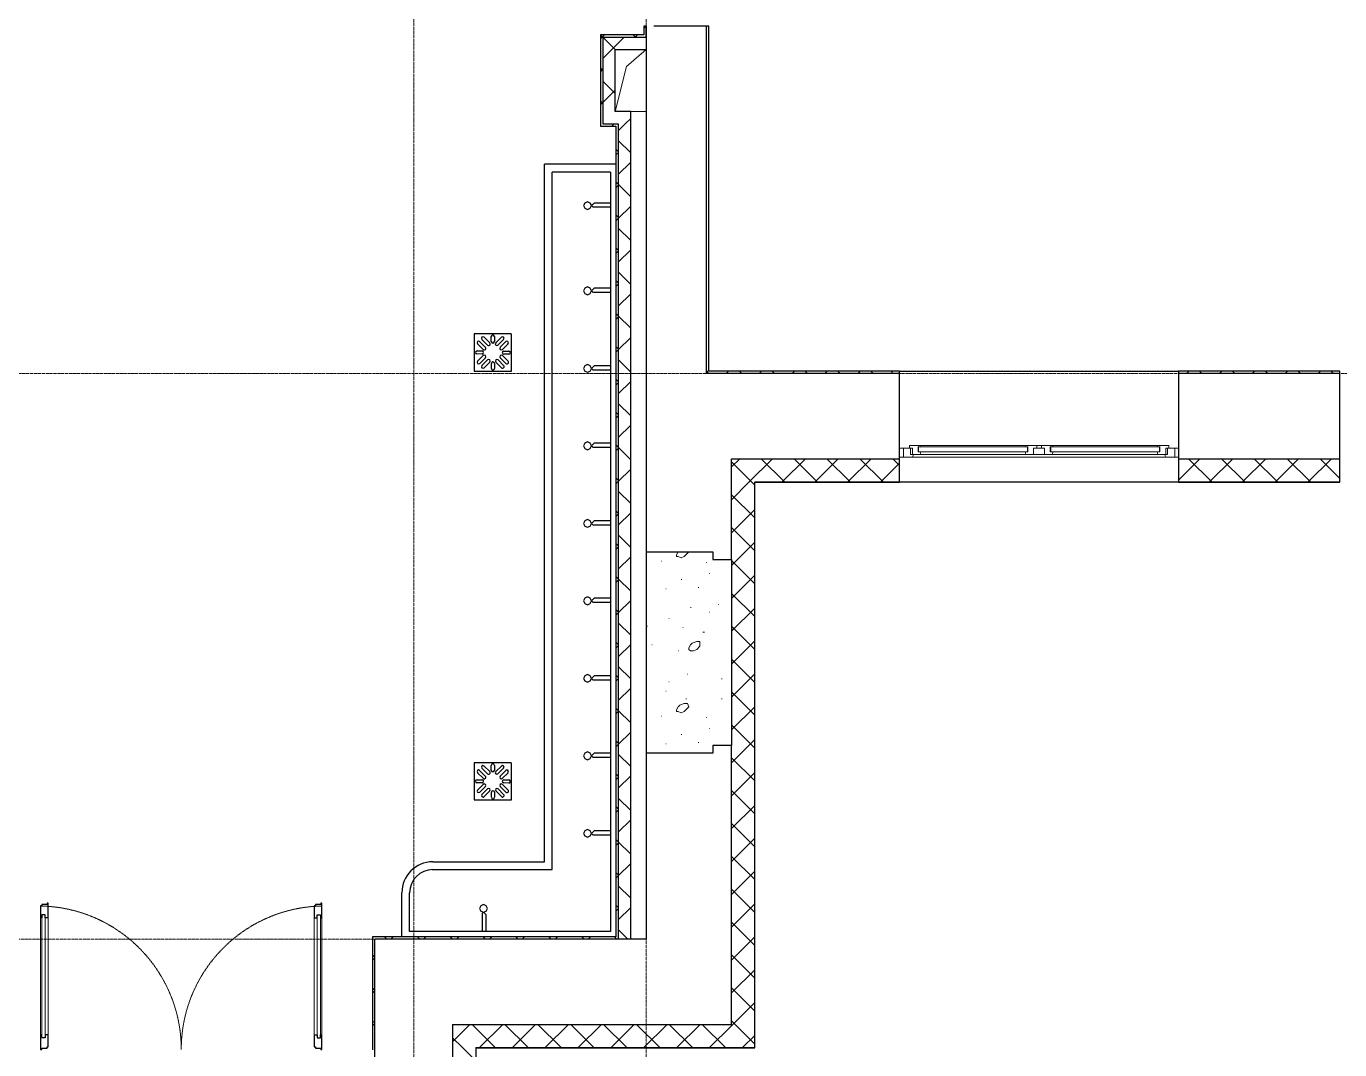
# Model space of a CAD drawing. Header units: millimetres. Extents: x -695119 to 412940, y -249585 to 622758.
# Drawn here: x 142063 to 150538, y -35734 to -29130 of the extents above; entities that cross this region are included whole.
import ezdxf

# ---------------------------------------------------------------- set-up
doc = ezdxf.new("R2010")
doc.units = ezdxf.units.MM
doc.linetypes.add('ADSK_Линия сетки', pattern=[25, 20, -2.5, 0, -2.5])
doc.linetypes.add('ADSK_Штриховая_ш2 п1_5', pattern=[4.5, 3, -1.5])
for name, color, linetype, lineweight in [('Каркас_Импост', 8, 'Continuous', 9), ('Линии', 7, 'Continuous', 9), ('Окна', 252, 'Continuous', 9), ('Оси', 252, 'Continuous', 9), ('Остекление', 8, 'Continuous', 9), ('Открывание', 8, 'ADSK_Штриховая_ш2 п1_5', 9), ('Панель', 252, 'Continuous', 30), ('Перекрытия', 7, 'Continuous', 18), ('Стены разрез', 7, 'Continuous', 30), ('Стены штриховка', 7, 'Continuous', 9)]:
    doc.layers.add(name, color=color, linetype=linetype, lineweight=lineweight)
doc.layers.add('Стены', color=194, linetype='Continuous')

# ---------------------------------------------------------------- blocks, each defined once
blk = doc.blocks.new('1 этаж')
at = {"color": 251, "lineweight": 18, "true_color": 0x636466}
for p, q in [((-28755.8, -110457.4), (-28882.4, -110566.9)), ((-28882.4, -110566.9), (-28955.8, -110857.4)), ((-28755.8, -110857.4), (-28855.8, -110857.4))]:
    blk.add_line(p, q, dxfattribs=at)
at = {"layer": 'Каркас_Импост', "color": 251, "lineweight": 18, "true_color": 0x636466}
for p, q in [((-27057.8, -113029.4), (-27095.8, -113029.4)), ((-27095.8, -113029.4), (-27095.8, -113087.4)), ((-27001.8, -113012.4), (-27057.8, -113012.4)), ((-27057.8, -113012.4), (-27057.8, -113029.4)), ((-27057.8, -113029.4), (-27037.8, -113029.4)), ((-27049.8, -113070.4), (-27049.8, -113029.4)), ((-27037.8, -113029.4), (-27037.8, -113070.4)), ((-27000.8, -113013.4), (-27001.8, -113012.4)), ((-26999.8, -113012.4), (-27000.8, -113013.4)), ((-27000.8, -113053.4), (-27000.8, -113021.4)), ((-27000.8, -113021.4), (-26982.8, -113021.4)), ((-26982.8, -113053.4), (-27000.8, -113053.4)), ((-26985.2, -113012.4), (-26999.8, -113012.4)), ((-26987.4, -113070.4), (-26982.8, -113053.4)), ((-26982.8, -113021.4), (-26985.2, -113012.4)), ((-26308.4, -113012.4), (-26310.8, -113021.4)), ((-26310.8, -113021.4), (-26292.8, -113021.4)), ((-26292.8, -113053.4), (-26310.8, -113053.4)), ((-26310.8, -113053.4), (-26306.2, -113070.4)), ((-26293.8, -113012.4), (-26308.4, -113012.4)), ((-26292.8, -113013.4), (-26293.8, -113012.4)), ((-26291.8, -113012.4), (-26292.8, -113013.4)), ((-26292.8, -113021.4), (-26292.8, -113053.4)), ((-26235.8, -113012.4), (-26291.8, -113012.4)), ((-26255.8, -113070.4), (-26255.8, -113029.4)), ((-26255.8, -113029.4), (-26235.8, -113029.4)), ((-26235.8, -113029.4), (-26235.8, -113012.4)), ((-26149.8, -113012.4), (-26205.8, -113012.4)), ((-26205.8, -113012.4), (-26205.8, -113029.4)), ((-26205.8, -113029.4), (-26185.8, -113029.4)), ((-26185.8, -113029.4), (-26185.8, -113070.4)), ((-26148.8, -113013.4), (-26149.8, -113012.4)), ((-26147.8, -113012.4), (-26148.8, -113013.4)), ((-26148.8, -113053.4), (-26148.8, -113021.4)), ((-26148.8, -113021.4), (-26130.8, -113021.4)), ((-26130.8, -113053.4), (-26148.8, -113053.4)), ((-26133.2, -113012.4), (-26147.8, -113012.4)), ((-26135.4, -113070.4), (-26130.8, -113053.4)), ((-26130.8, -113021.4), (-26133.2, -113012.4)), ((-25456.4, -113012.4), (-25458.8, -113021.4)), ((-25458.8, -113021.4), (-25440.8, -113021.4)), ((-25440.8, -113053.4), (-25458.8, -113053.4)), ((-25458.8, -113053.4), (-25454.2, -113070.4)), ((-25441.8, -113012.4), (-25456.4, -113012.4)), ((-25440.8, -113013.4), (-25441.8, -113012.4)), ((-25439.8, -113012.4), (-25440.8, -113013.4)), ((-25440.8, -113021.4), (-25440.8, -113053.4)), ((-25383.8, -113012.4), (-25439.8, -113012.4)), ((-25403.8, -113070.4), (-25403.8, -113029.4)), ((-25403.8, -113029.4), (-25383.8, -113029.4)), ((-25391.8, -113029.4), (-25391.8, -113070.4)), ((-25383.8, -113029.4), (-25383.8, -113012.4)), ((-25345.8, -113029.4), (-25383.8, -113029.4)), ((-25345.8, -113087.4), (-25345.8, -113029.4)), ((-27095.8, -113087.4), (-27036.4, -113087.4)), ((-27037.8, -113070.4), (-27049.8, -113070.4)), ((-27037.8, -113070.4), (-26987.4, -113070.4)), ((-27036.4, -113087.4), (-27031.8, -113070.4)), ((-26306.2, -113070.4), (-26255.8, -113070.4)), ((-26185.8, -113070.4), (-26135.4, -113070.4)), ((-25454.2, -113070.4), (-25403.8, -113070.4)), ((-25409.8, -113070.4), (-25405.2, -113087.4)), ((-25405.2, -113087.4), (-25345.8, -113087.4)), ((-25391.8, -113070.4), (-25403.8, -113070.4))]:
    blk.add_line(p, q, dxfattribs=at)
at = {"layer": 'Каркас_Импост', "color": 251, "true_color": 0x636466}
for p, q in [((-26999.8, -113012.4), (-27001.8, -113012.4)), ((-26308.4, -113012.4), (-26985.2, -113012.4)), ((-26291.8, -113012.4), (-26293.8, -113012.4)), ((-26235.8, -113012.4), (-26205.8, -113012.4)), ((-26205.8, -113029.4), (-26235.8, -113029.4)), ((-26147.8, -113012.4), (-26149.8, -113012.4)), ((-25456.4, -113012.4), (-26133.2, -113012.4)), ((-25439.8, -113012.4), (-25441.8, -113012.4)), ((-27036.4, -113087.4), (-25405.2, -113087.4)), ((-26987.4, -113070.4), (-26306.2, -113070.4)), ((-26185.8, -113070.4), (-26255.8, -113070.4)), ((-26135.4, -113070.4), (-25454.2, -113070.4))]:
    blk.add_line(p, q, dxfattribs=at)
at = {"layer": 'Линии', "color": 251, "lineweight": 30, "true_color": 0x636466}
for p, q in [((-29411.7, -115698.5), (-29411.7, -111197.9)), ((-28950.8, -111197.9), (-29411.7, -111197.9)), ((-29361.6, -115748.5), (-29361.6, -111247.9)), ((-28985.8, -111247.9), (-29361.6, -111247.9)), ((-28985.8, -111247.9), (-28985.8, -116147.4)), ((-29134.1, -111439.4), (-29151, -111447.9)), ((-29117.2, -111447.9), (-29134.1, -111439.4)), ((-29151, -111447.9), (-29159.5, -111464.8)), ((-29159.5, -111464.8), (-29151, -111481.7)), ((-29151, -111481.7), (-29134.1, -111490.2)), ((-29134.1, -111490.2), (-29117.2, -111481.7)), ((-29108.7, -111464.8), (-29117.2, -111447.9)), ((-29117.2, -111481.7), (-29108.7, -111464.8)), ((-29100.3, -111456.3), (-29108.7, -111464.8)), ((-29108.7, -111464.8), (-29100.3, -111473.3)), ((-29091.8, -111447.9), (-29100.3, -111456.3)), ((-29100.3, -111473.3), (-29091.8, -111473.3)), ((-28990.4, -111447.9), (-29091.8, -111447.9)), ((-29091.8, -111473.3), (-28990.4, -111473.3)), ((-29151, -111997.9), (-29159.5, -112014.8)), ((-29159.5, -112014.8), (-29151, -112031.7)), ((-29134.1, -111989.4), (-29151, -111997.9)), ((-29151, -112031.7), (-29134.1, -112040.2)), ((-29117.2, -111997.9), (-29134.1, -111989.4)), ((-29134.1, -112040.2), (-29117.2, -112031.7)), ((-29108.7, -112014.8), (-29117.2, -111997.9)), ((-29117.2, -112031.7), (-29108.7, -112014.8)), ((-29100.3, -112006.3), (-29108.7, -112014.8)), ((-29108.7, -112014.8), (-29100.3, -112023.3)), ((-29091.8, -111997.9), (-29100.3, -112006.3)), ((-29100.3, -112023.3), (-29091.8, -112023.3)), ((-28990.4, -111997.9), (-29091.8, -111997.9)), ((-29091.8, -112023.3), (-28990.4, -112023.3)), ((-29626.1, -112292), (-29866.1, -112292)), ((-29865.6, -112292.6), (-29865.6, -112532.6)), ((-29625.6, -112532.6), (-29625.6, -112292.6)), ((-29807.7, -112393), (-29844, -112356.7)), ((-29830.4, -112342), (-29794.2, -112378.3)), ((-29779.9, -112364), (-29816.1, -112327.8)), ((-29801.9, -112313.6), (-29765.7, -112349.8)), ((-29755.3, -112341.6), (-29755.3, -112309.2)), ((-29735.3, -112309.2), (-29735.3, -112341.6)), ((-29690.3, -112313.6), (-29726.5, -112349.8)), ((-29712.4, -112364), (-29676.2, -112327.8)), ((-29698.1, -112378.3), (-29661.9, -112342)), ((-29647.2, -112356.7), (-29683.4, -112393)), ((-29815.2, -112422.1), (-29847.6, -112421.9)), ((-29847.4, -112401.9), (-29815.1, -112402.1)), ((-29844, -112468.4), (-29807.7, -112432.2)), ((-29793.6, -112446.3), (-29829.8, -112482.5)), ((-29815.5, -112496.8), (-29779.3, -112460.6)), ((-29711.8, -112460.6), (-29675.6, -112496.8)), ((-29661.3, -112482.5), (-29697.6, -112446.3)), ((-29683.4, -112432.2), (-29647.2, -112468.4)), ((-29642, -112423.2), (-29674.4, -112423)), ((-29674.2, -112403), (-29641.9, -112403.2)), ((-29865.6, -112532.6), (-29625.6, -112532.6)), ((-29765.2, -112474.7), (-29801.4, -112511)), ((-29754.7, -112515.3), (-29754.7, -112483)), ((-29734.7, -112483), (-29734.7, -112515.3)), ((-29689.8, -112511), (-29726, -112474.7)), ((-29151, -112497.9), (-29159.5, -112514.8)), ((-29159.5, -112514.8), (-29151, -112531.7)), ((-29134.1, -112489.4), (-29151, -112497.9)), ((-29151, -112531.7), (-29134.1, -112540.2)), ((-29117.2, -112497.9), (-29134.1, -112489.4)), ((-29134.1, -112540.2), (-29117.2, -112531.7)), ((-29108.7, -112514.8), (-29117.2, -112497.9)), ((-29117.2, -112531.7), (-29108.7, -112514.8)), ((-29100.3, -112506.3), (-29108.7, -112514.8)), ((-29108.7, -112514.8), (-29100.3, -112523.3)), ((-29091.8, -112497.9), (-29100.3, -112506.3)), ((-29100.3, -112523.3), (-29091.8, -112523.3)), ((-28990.4, -112497.9), (-29091.8, -112497.9)), ((-29091.8, -112523.3), (-28990.4, -112523.3)), ((-29151, -112997.9), (-29159.5, -113014.8)), ((-29159.5, -113014.8), (-29151, -113031.7)), ((-29134.1, -112989.4), (-29151, -112997.9)), ((-29151, -113031.7), (-29134.1, -113040.2)), ((-29117.2, -112997.9), (-29134.1, -112989.4)), ((-29134.1, -113040.2), (-29117.2, -113031.7)), ((-29108.7, -113014.8), (-29117.2, -112997.9)), ((-29117.2, -113031.7), (-29108.7, -113014.8)), ((-29100.3, -113006.3), (-29108.7, -113014.8)), ((-29108.7, -113014.8), (-29100.3, -113023.3)), ((-29091.8, -112997.9), (-29100.3, -113006.3)), ((-29100.3, -113023.3), (-29091.8, -113023.3)), ((-28990.4, -112997.9), (-29091.8, -112997.9)), ((-29091.8, -113023.3), (-28990.4, -113023.3)), ((-29151, -113497.9), (-29159.5, -113514.8)), ((-29159.5, -113514.8), (-29151, -113531.7)), ((-29134.1, -113489.4), (-29151, -113497.9)), ((-29151, -113531.7), (-29134.1, -113540.2)), ((-29117.2, -113497.9), (-29134.1, -113489.4)), ((-29134.1, -113540.2), (-29117.2, -113531.7)), ((-29108.7, -113514.8), (-29117.2, -113497.9)), ((-29117.2, -113531.7), (-29108.7, -113514.8)), ((-29100.3, -113506.3), (-29108.7, -113514.8)), ((-29108.7, -113514.8), (-29100.3, -113523.3)), ((-29091.8, -113497.9), (-29100.3, -113506.3)), ((-29100.3, -113523.3), (-29091.8, -113523.3)), ((-28990.4, -113497.9), (-29091.8, -113497.9)), ((-29091.8, -113523.3), (-28990.4, -113523.3)), ((-29151, -113997.9), (-29159.5, -114014.8)), ((-29159.5, -114014.8), (-29151, -114031.7)), ((-29134.1, -113989.4), (-29151, -113997.9)), ((-29151, -114031.7), (-29134.1, -114040.2)), ((-29117.2, -113997.9), (-29134.1, -113989.4)), ((-29134.1, -114040.2), (-29117.2, -114031.7)), ((-29108.7, -114014.8), (-29117.2, -113997.9)), ((-29117.2, -114031.7), (-29108.7, -114014.8)), ((-29100.3, -114006.3), (-29108.7, -114014.8)), ((-29108.7, -114014.8), (-29100.3, -114023.3)), ((-29091.8, -113997.9), (-29100.3, -114006.3)), ((-29100.3, -114023.3), (-29091.8, -114023.3)), ((-28990.4, -113997.9), (-29091.8, -113997.9)), ((-29091.8, -114023.3), (-28990.4, -114023.3)), ((-29134.1, -114489.4), (-29151, -114497.9)), ((-29117.2, -114497.9), (-29134.1, -114489.4)), ((-29151, -114497.9), (-29159.5, -114514.8)), ((-29159.5, -114514.8), (-29151, -114531.7)), ((-29151, -114531.7), (-29134.1, -114540.2)), ((-29134.1, -114540.2), (-29117.2, -114531.7)), ((-29108.7, -114514.8), (-29117.2, -114497.9)), ((-29117.2, -114531.7), (-29108.7, -114514.8)), ((-29100.3, -114506.3), (-29108.7, -114514.8)), ((-29108.7, -114514.8), (-29100.3, -114523.3)), ((-29091.8, -114497.9), (-29100.3, -114506.3)), ((-29100.3, -114523.3), (-29091.8, -114523.3)), ((-28990.4, -114497.9), (-29091.8, -114497.9)), ((-29091.8, -114523.3), (-28990.4, -114523.3)), ((-29151, -114997.9), (-29159.5, -115014.8)), ((-29134.1, -114989.4), (-29151, -114997.9)), ((-29117.2, -114997.9), (-29134.1, -114989.4)), ((-29108.7, -115014.8), (-29117.2, -114997.9)), ((-29091.8, -114997.9), (-29100.3, -115006.3)), ((-28990.4, -114997.9), (-29091.8, -114997.9)), ((-29626.1, -115058.7), (-29866.1, -115058.7)), ((-29865.6, -115059.3), (-29865.6, -115299.3)), ((-29801.9, -115080.3), (-29765.7, -115116.6)), ((-29755.3, -115108.3), (-29755.3, -115076)), ((-29735.3, -115076), (-29735.3, -115108.3)), ((-29690.3, -115080.3), (-29726.5, -115116.6)), ((-29625.6, -115299.3), (-29625.6, -115059.3)), ((-29159.5, -115014.8), (-29151, -115031.7)), ((-29151, -115031.7), (-29134.1, -115040.2)), ((-29134.1, -115040.2), (-29117.2, -115031.7)), ((-29117.2, -115031.7), (-29108.7, -115014.8)), ((-29100.3, -115006.3), (-29108.7, -115014.8)), ((-29108.7, -115014.8), (-29100.3, -115023.3)), ((-29100.3, -115023.3), (-29091.8, -115023.3)), ((-29091.8, -115023.3), (-28990.4, -115023.3)), ((-29847.4, -115168.6), (-29815.1, -115168.8)), ((-29807.7, -115159.7), (-29844, -115123.5)), ((-29830.4, -115108.8), (-29794.2, -115145)), ((-29779.9, -115130.7), (-29816.1, -115094.5)), ((-29712.4, -115130.7), (-29676.2, -115094.5)), ((-29698.1, -115145), (-29661.9, -115108.8)), ((-29647.2, -115123.5), (-29683.4, -115159.7)), ((-29674.2, -115169.8), (-29641.9, -115170)), ((-29815.2, -115188.8), (-29847.6, -115188.6)), ((-29844, -115235.1), (-29807.7, -115198.9)), ((-29793.6, -115213), (-29829.8, -115249.3)), ((-29815.5, -115263.5), (-29779.3, -115227.3)), ((-29765.2, -115241.5), (-29801.4, -115277.7)), ((-29754.7, -115282.1), (-29754.7, -115249.7)), ((-29734.7, -115249.7), (-29734.7, -115282.1)), ((-29689.8, -115277.7), (-29726, -115241.5)), ((-29711.8, -115227.3), (-29675.6, -115263.5)), ((-29661.3, -115249.3), (-29697.6, -115213)), ((-29683.4, -115198.9), (-29647.2, -115235.1)), ((-29642, -115190), (-29674.4, -115189.8)), ((-29865.6, -115299.3), (-29625.6, -115299.3)), ((-29151, -115497.9), (-29159.5, -115514.8)), ((-29134.1, -115489.4), (-29151, -115497.9)), ((-29117.2, -115497.9), (-29134.1, -115489.4)), ((-29108.7, -115514.8), (-29117.2, -115497.9)), ((-29100.3, -115506.3), (-29108.7, -115514.8)), ((-29091.8, -115497.9), (-29100.3, -115506.3)), ((-28990.4, -115497.9), (-29091.8, -115497.9)), ((-29159.5, -115514.8), (-29151, -115531.7)), ((-29151, -115531.7), (-29134.1, -115540.2)), ((-29134.1, -115540.2), (-29117.2, -115531.7)), ((-29117.2, -115531.7), (-29108.7, -115514.8)), ((-29108.7, -115514.8), (-29100.3, -115523.3)), ((-29100.3, -115523.3), (-29091.8, -115523.3)), ((-29091.8, -115523.3), (-28990.4, -115523.3)), ((-30135.9, -115748.5), (-29361.6, -115748.5)), ((-30132.3, -115698.5), (-29411.7, -115698.5)), ((-30332.3, -116182.4), (-30332.3, -115898.5)), ((-30282.3, -116147.4), (-30282.3, -115898.5)), ((-29822.9, -115982), (-29831.3, -115998.9)), ((-29831.3, -115998.9), (-29822.9, -116015.8)), ((-29806, -115973.6), (-29822.9, -115982)), ((-29822.9, -116015.8), (-29806, -116024.3)), ((-29789.1, -115982), (-29806, -115973.6)), ((-29806, -116024.3), (-29789.1, -116015.8)), ((-29780.6, -115998.9), (-29789.1, -115982)), ((-29789.1, -116015.8), (-29780.6, -115998.9)), ((-29806, -116024.3), (-29814.4, -116032.7)), ((-29814.4, -116032.7), (-29814.4, -116041.2)), ((-29814.4, -116041.2), (-29814.4, -116142.7)), ((-29797.5, -116032.7), (-29806, -116024.3)), ((-29789.1, -116041.2), (-29797.5, -116032.7)), ((-29789.1, -116142.7), (-29789.1, -116041.2)), ((-28985.8, -116147.4), (-30282.3, -116147.4))]:
    blk.add_line(p, q, dxfattribs=at)
for centre, radius, start, end in [((-29837.4, -112349.1), 10, 45, 225), ((-29809, -112320.7), 10, 45, 225), ((-29772.8, -112356.9), 10, 225, 45), ((-29745.3, -112309.2), 10, 0, 180), ((-29745.3, -112341.6), 10, 180, 0), ((-29719.5, -112356.9), 10, 135, 315), ((-29683.2, -112320.7), 10, 315, 135), ((-29654.8, -112349.1), 10, 315, 135), ((-29847.5, -112411.9), 10, 89.62193, 269.62193), ((-29815.1, -112412.1), 10, 269.62193, 89.62193), ((-29800.7, -112385.9), 10, 225, 45), ((-29800.7, -112439.2), 10, 315, 135), ((-29772.2, -112467.7), 10, 315, 135), ((-29718.9, -112467.7), 10, 45, 225), ((-29690.5, -112385.9), 10, 135, 315), ((-29690.5, -112439.2), 10, 45, 225), ((-29674.3, -112413), 10, 89.62193, 269.62193), ((-29641.9, -112413.2), 10, 269.62193, 89.62193), ((-29836.9, -112475.5), 10, 135, 315), ((-29808.5, -112503.9), 10, 135, 315), ((-29744.7, -112483), 10, 0, 180), ((-29744.7, -112515.3), 10, 180, 0), ((-29682.7, -112503.9), 10, 225, 45), ((-29654.3, -112475.5), 10, 225, 45), ((-29809, -115087.4), 10, 45, 225), ((-29745.3, -115076), 10, 0, 180), ((-29683.2, -115087.4), 10, 315, 135), ((-29847.5, -115178.6), 10, 89.62193, 269.62193), ((-29837.4, -115115.8), 10, 45, 225), ((-29815.1, -115178.8), 10, 269.62193, 89.62193), ((-29800.7, -115152.6), 10, 225, 45), ((-29772.8, -115123.6), 10, 225, 45), ((-29745.3, -115108.3), 10, 180, 0), ((-29719.5, -115123.6), 10, 135, 315), ((-29690.5, -115152.6), 10, 135, 315), ((-29674.3, -115179.8), 10, 89.62193, 269.62193), ((-29654.8, -115115.8), 10, 315, 135), ((-29641.9, -115180), 10, 269.62193, 89.62193), ((-29836.9, -115242.2), 10, 135, 315), ((-29800.7, -115206), 10, 315, 135), ((-29772.2, -115234.4), 10, 315, 135), ((-29744.7, -115249.7), 10, 0, 180), ((-29718.9, -115234.4), 10, 45, 225), ((-29690.5, -115206), 10, 45, 225), ((-29654.3, -115242.2), 10, 225, 45), ((-29808.5, -115270.6), 10, 135, 315), ((-29744.7, -115282.1), 10, 180, 0), ((-29682.7, -115270.6), 10, 225, 45), ((-30132.3, -115898.5), 200, 90, 180), ((-30132.3, -115898.5), 150, 90, 180)]:
    blk.add_arc(centre, radius, start, end, dxfattribs=at)
at = {"layer": 'Окна', "color": 251, "true_color": 0x636466}
for p, q in [((-27095.8, -113029.4), (-27120.8, -113029.4)), ((-27095.8, -113087.4), (-27095.8, -113029.4)), ((-25320.8, -113029.4), (-25345.8, -113029.4)), ((-25345.8, -113029.4), (-25345.8, -113087.4)), ((-27120.8, -113087.4), (-27095.8, -113087.4)), ((-25345.8, -113087.4), (-25320.8, -113087.4))]:
    blk.add_line(p, q, dxfattribs=at)
at = {"layer": 'Оси', "color": 251, "linetype": 'ADSK_Линия сетки', "true_color": 0x636466}
for p, q in [((-30255.8, -96281.4), (-30255.8, -160943.1)), ((-28755.8, -96281.4), (-28755.8, -160943.1)), ((4311.5, -112547.4), (-72628.1, -112547.4)), ((-30135.8, -116197.4), (-72628.1, -116197.4))]:
    blk.add_line(p, q, dxfattribs=at)
at = {"layer": 'Остекление', "color": 251, "true_color": 0x636466}
for p, q in [((-26997.8, -113021.4), (-27000.8, -113021.4)), ((-27000.8, -113021.4), (-27000.8, -113053.4)), ((-27000.8, -113053.4), (-26997.8, -113053.4)), ((-26295.8, -113021.4), (-26997.8, -113021.4)), ((-26997.8, -113021.4), (-26997.8, -113053.4)), ((-26997.8, -113053.4), (-26997.8, -113021.4)), ((-26997.8, -113053.4), (-26295.8, -113053.4)), ((-26295.8, -113053.4), (-26295.8, -113021.4)), ((-26295.8, -113021.4), (-26295.8, -113053.4)), ((-26292.8, -113021.4), (-26295.8, -113021.4)), ((-26295.8, -113053.4), (-26292.8, -113053.4)), ((-26292.8, -113053.4), (-26292.8, -113021.4)), ((-26145.8, -113021.4), (-26148.8, -113021.4)), ((-26148.8, -113021.4), (-26148.8, -113053.4)), ((-26148.8, -113053.4), (-26145.8, -113053.4)), ((-25443.8, -113021.4), (-26145.8, -113021.4)), ((-26145.8, -113021.4), (-26145.8, -113053.4)), ((-26145.8, -113053.4), (-26145.8, -113021.4)), ((-26145.8, -113053.4), (-25443.8, -113053.4)), ((-25443.8, -113053.4), (-25443.8, -113021.4)), ((-25443.8, -113021.4), (-25443.8, -113053.4)), ((-25440.8, -113021.4), (-25443.8, -113021.4)), ((-25443.8, -113053.4), (-25440.8, -113053.4)), ((-25440.8, -113053.4), (-25440.8, -113021.4)), ((-32654.8, -116041.4), (-32654.8, -116833.4)), ((-32633.8, -116041.4), (-32654.8, -116041.4)), ((-32633.8, -116833.4), (-32633.8, -116041.4)), ((-30877.8, -116833.4), (-30877.8, -116041.4)), ((-30877.8, -116041.4), (-30856.8, -116041.4)), ((-30856.8, -116041.4), (-30856.8, -116833.4)), ((-32654.8, -116833.4), (-32633.8, -116833.4)), ((-30856.8, -116833.4), (-30877.8, -116833.4))]:
    blk.add_line(p, q, dxfattribs=at)
at = {"layer": 'Открывание', "color": 251, "true_color": 0x636466}
for centre, start, end in [((-32681.8, -116909.4), 0, 88.88619), ((-30829.8, -116909.4), 91.11381, 180)]:
    blk.add_arc(centre, 926, start, end, dxfattribs=at)
at = {"layer": 'Панель', "color": 251, "true_color": 0x636466}
for p, q in [((-32655.8, -115983.4), (-32663.8, -115983.4)), ((-32663.8, -115983.4), (-32663.8, -116059.4)), ((-32621.8, -115974.4), (-32655.8, -115974.4)), ((-32655.8, -115974.4), (-32655.8, -115983.4)), ((-32613.8, -115965.4), (-32621.8, -115965.4)), ((-32621.8, -115965.4), (-32621.8, -115974.4)), ((-32613.8, -116059.4), (-32613.8, -115965.4)), ((-30889.8, -115983.4), (-30897.8, -115983.4)), ((-30897.8, -115983.4), (-30897.8, -116059.4)), ((-30855.8, -115974.4), (-30889.8, -115974.4)), ((-30889.8, -115974.4), (-30889.8, -115983.4)), ((-30847.8, -115965.4), (-30855.8, -115965.4)), ((-30855.8, -115965.4), (-30855.8, -115974.4)), ((-30847.8, -116059.4), (-30847.8, -115965.4)), ((-32654.8, -116059.4), (-32663.8, -116059.4)), ((-32654.8, -116041.4), (-32654.8, -116059.4)), ((-32633.8, -116041.4), (-32654.8, -116041.4)), ((-32633.8, -116059.4), (-32633.8, -116041.4)), ((-32613.8, -116059.4), (-32633.8, -116059.4)), ((-30897.8, -116059.4), (-30877.8, -116059.4)), ((-30877.8, -116059.4), (-30877.8, -116041.4)), ((-30877.8, -116041.4), (-30856.8, -116041.4)), ((-30856.8, -116041.4), (-30856.8, -116059.4)), ((-30856.8, -116059.4), (-30847.8, -116059.4)), ((-32663.8, -116815.4), (-32663.8, -116909.4)), ((-32654.8, -116815.4), (-32663.8, -116815.4)), ((-32654.8, -116833.4), (-32654.8, -116815.4)), ((-32633.8, -116833.4), (-32654.8, -116833.4)), ((-32633.8, -116815.4), (-32633.8, -116833.4)), ((-32613.8, -116815.4), (-32633.8, -116815.4)), ((-32613.8, -116891.4), (-32613.8, -116815.4)), ((-30897.8, -116815.4), (-30897.8, -116891.4)), ((-30897.8, -116815.4), (-30877.8, -116815.4)), ((-30877.8, -116815.4), (-30877.8, -116833.4)), ((-30877.8, -116833.4), (-30856.8, -116833.4)), ((-30856.8, -116815.4), (-30847.8, -116815.4)), ((-30856.8, -116833.4), (-30856.8, -116815.4)), ((-30847.8, -116909.4), (-30847.8, -116815.4)), ((-32663.8, -116909.4), (-32655.8, -116909.4)), ((-32655.8, -116909.4), (-32655.8, -116900.4)), ((-32655.8, -116900.4), (-32621.8, -116900.4)), ((-32621.8, -116900.4), (-32621.8, -116891.4)), ((-32621.8, -116891.4), (-32613.8, -116891.4)), ((-30897.8, -116891.4), (-30889.8, -116891.4)), ((-30889.8, -116891.4), (-30889.8, -116900.4)), ((-30889.8, -116900.4), (-30855.8, -116900.4)), ((-30855.8, -116900.4), (-30855.8, -116909.4)), ((-30855.8, -116909.4), (-30847.8, -116909.4))]:
    blk.add_line(p, q, dxfattribs=at)
at = {"layer": 'Панель', "color": 251, "lineweight": 9, "true_color": 0x636466}
for p, q in [((-32663.8, -116059.4), (-32663.8, -116815.4)), ((-32613.8, -116815.4), (-32613.8, -116059.4)), ((-30897.8, -116059.4), (-30897.8, -116815.4)), ((-30847.8, -116815.4), (-30847.8, -116059.4))]:
    blk.add_line(p, q, dxfattribs=at)
at = {"layer": 'Перекрытия', "color": 251, "true_color": 0x636466}
blk.add_line((-28755.8, -110857.4), (-28855.8, -110857.4), dxfattribs=at)
at = {"layer": 'Стены', "color": 251, "true_color": 0x636466}
for p, q in [((-28755.8, -110307.4), (-28755.8, -110377.4)), ((-28755.8, -110377.4), (-28755.8, -110307.4)), ((-28365.8, -112532.4), (-28365.8, -110307.4)), ((-27120.8, -112547.4), (-28365.8, -112547.4)), ((-27120.8, -112532.4), (-25320.8, -112532.4)), ((-24280.8, -112547.4), (-25320.8, -112547.4)), ((-28205.8, -113097.4), (-27120.8, -113097.4)), ((-25320.8, -113097.4), (-24280.8, -113097.4)), ((-28205.8, -113747.4), (-28205.8, -113249.4)), ((-25320.8, -113249.4), (-27120.8, -113249.4)), ((-28755.8, -113697.4), (-28325.8, -113697.4)), ((-28325.8, -113697.4), (-28325.8, -113747.4)), ((-28325.8, -113747.4), (-28205.8, -113747.4)), ((-28325.8, -114997.4), (-28755.8, -114997.4)), ((-28205.8, -114947.4), (-28325.8, -114947.4)), ((-28325.8, -114947.4), (-28325.8, -114997.4)), ((-28205.8, -116197.4), (-28205.8, -114947.4)), ((-28935.8, -116197.4), (-30005.8, -116197.4)), ((-30005.8, -116899.4), (-30005.8, -117357.4))]:
    blk.add_line(p, q, dxfattribs=at)
at = {"layer": 'Стены разрез', "color": 251, "linetype": 'Continuous', "lineweight": 9, "true_color": 0x636466}
for p, q in [((-28770.8, -110321.5), (-28756.7, -110307.4)), ((-29036.9, -110377.4), (-29050.8, -110363.5)), ((-29050.8, -110389.4), (-29038.8, -110377.4)), ((-29038.8, -110377.4), (-29023.8, -110362.4)), ((-29035.8, -110378.5), (-29036.9, -110377.4)), ((-28956.9, -110457.4), (-29035.8, -110378.5)), ((-28977.4, -110457.4), (-28897.4, -110377.4)), ((-28824.8, -110377.4), (-28839.8, -110362.4)), ((-28826.7, -110377.4), (-28811.7, -110362.4)), ((-29035.8, -110515.8), (-28977.4, -110457.4)), ((-28955.8, -110458.5), (-28956.9, -110457.4)), ((-29035.8, -110590.6), (-29050.8, -110575.6)), ((-29050.8, -110601.5), (-29035.8, -110586.5)), ((-28955.8, -110741.3), (-29035.8, -110661.3)), ((-29035.8, -110798.6), (-28955.8, -110718.6)), ((-29035.8, -110802.7), (-29050.8, -110787.7)), ((-29050.8, -110813.6), (-29035.8, -110798.6)), ((-28977.4, -110952.4), (-28962.4, -110937.4)), ((-28935.8, -110981.5), (-28891.7, -110937.4)), ((-28891.7, -110937.4), (-28855.8, -110901.5)), ((-28935.8, -111114.9), (-28950.8, -111099.9)), ((-28855.8, -111124.1), (-28935.8, -111044.1)), ((-28950.8, -111137.9), (-28935.8, -111122.9)), ((-28935.8, -111264.3), (-28855.8, -111184.3)), ((-28935.8, -111327), (-28950.8, -111312)), ((-28950.8, -111350), (-28935.8, -111335)), ((-28855.8, -111407), (-28935.8, -111327)), ((-28935.8, -111539.1), (-28950.8, -111524.1)), ((-28935.8, -111547.2), (-28855.8, -111467.2)), ((-28950.8, -111562.2), (-28935.8, -111547.2)), ((-28855.8, -111689.8), (-28935.8, -111609.8)), ((-28935.8, -111751.2), (-28950.8, -111736.2)), ((-28950.8, -111774.3), (-28935.8, -111759.3)), ((-28935.8, -111830), (-28855.8, -111750)), ((-28935.8, -111963.4), (-28950.8, -111948.4)), ((-28855.8, -111972.7), (-28935.8, -111892.7)), ((-28950.8, -111986.4), (-28935.8, -111971.4)), ((-28935.8, -112112.8), (-28855.8, -112032.8)), ((-28935.8, -112175.5), (-28950.8, -112160.5)), ((-28950.8, -112198.6), (-28935.8, -112183.6)), ((-28855.8, -112255.5), (-28935.8, -112175.5)), ((-28935.8, -112387.6), (-28950.8, -112372.6)), ((-28935.8, -112395.7), (-28855.8, -112315.7)), ((-28950.8, -112410.7), (-28935.8, -112395.7)), ((-28855.8, -112538.4), (-28935.8, -112458.4)), ((-28351.8, -112547.4), (-28365.8, -112533.4)), ((-28238.9, -112547.4), (-28223.9, -112532.4)), ((-28139.7, -112547.4), (-28154.7, -112532.4)), ((-28026.8, -112547.4), (-28011.8, -112532.4)), ((-27927.6, -112547.4), (-27942.6, -112532.4)), ((-27814.7, -112547.4), (-27799.7, -112532.4)), ((-27715.4, -112547.4), (-27730.4, -112532.4)), ((-27602.6, -112547.4), (-27587.6, -112532.4)), ((-27503.3, -112547.4), (-27518.3, -112532.4)), ((-27390.4, -112547.4), (-27375.4, -112532.4)), ((-27291.2, -112547.4), (-27306.2, -112532.4)), ((-27178.3, -112547.4), (-27163.3, -112532.4)), ((-25269.1, -112547.4), (-25254.1, -112532.4)), ((-25169.8, -112547.4), (-25184.8, -112532.4)), ((-25057, -112547.4), (-25042, -112532.4)), ((-24957.7, -112547.4), (-24972.7, -112532.4)), ((-24844.8, -112547.4), (-24829.8, -112532.4)), ((-24745.6, -112547.4), (-24760.6, -112532.4)), ((-24632.7, -112547.4), (-24617.7, -112532.4)), ((-24533.4, -112547.4), (-24548.4, -112532.4)), ((-24420.6, -112547.4), (-24405.6, -112532.4)), ((-24321.3, -112547.4), (-24336.3, -112532.4)), ((-28935.8, -112599.8), (-28950.8, -112584.8)), ((-28950.8, -112622.8), (-28935.8, -112607.8)), ((-28935.8, -112678.5), (-28855.8, -112598.5)), ((-28935.8, -112811.9), (-28950.8, -112796.9)), ((-28855.8, -112821.2), (-28935.8, -112741.2)), ((-28950.8, -112835), (-28935.8, -112820)), ((-28935.8, -112961.4), (-28855.8, -112881.4)), ((-28935.8, -113024), (-28950.8, -113009)), ((-28950.8, -113047.1), (-28935.8, -113032.1)), ((-28855.8, -113104), (-28935.8, -113024)), ((-28205.8, -113150.6), (-28152.6, -113097.4)), ((-28076.1, -113247.4), (-28205.8, -113117.6)), ((-28090.4, -113247.4), (-27940.4, -113097.4)), ((-27863.9, -113247.4), (-28013.9, -113097.4)), ((-27878.3, -113247.4), (-27728.3, -113097.4)), ((-27651.8, -113247.4), (-27801.8, -113097.4)), ((-27666.2, -113247.4), (-27516.2, -113097.4)), ((-27439.7, -113247.4), (-27589.7, -113097.4)), ((-27454, -113247.4), (-27304, -113097.4)), ((-27227.6, -113247.4), (-27377.6, -113097.4)), ((-27241.9, -113247.4), (-27120.8, -113126.3)), ((-27120.8, -113142), (-27165.4, -113097.4)), ((-25318.8, -113233.5), (-25182.7, -113097.4)), ((-25106.2, -113247.4), (-25256.2, -113097.4)), ((-25120.6, -113247.4), (-24970.6, -113097.4)), ((-24894.1, -113247.4), (-25044.1, -113097.4)), ((-24908.4, -113247.4), (-24758.4, -113097.4)), ((-24682, -113247.4), (-24832, -113097.4)), ((-24696.3, -113247.4), (-24546.3, -113097.4)), ((-24469.8, -113247.4), (-24619.8, -113097.4)), ((-24484.2, -113247.4), (-24334.2, -113097.4)), ((-24282.8, -113222.3), (-24407.7, -113097.4)), ((-28935.8, -113236.2), (-28950.8, -113221.2)), ((-28935.8, -113244.2), (-28855.8, -113164.2)), ((-28950.8, -113259.2), (-28935.8, -113244.2)), ((-28855.8, -113386.9), (-28935.8, -113306.9)), ((-28205.8, -113362.7), (-28090.4, -113247.4)), ((-28055.8, -113267.6), (-28076.1, -113247.4)), ((-28054.2, -113269.2), (-28053.8, -113269.2)), ((-27298.2, -113249.4), (-27299.4, -113247.4)), ((-25318.4, -113247.4), (-25318.8, -113246.9)), ((-24935.6, -113247.4), (-24936.8, -113249.4)), ((-24599.9, -113249.4), (-24601.1, -113247.4)), ((-28055.8, -113479.8), (-28205.8, -113329.8)), ((-28053.8, -113363), (-28055.8, -113359.6)), ((-28935.8, -113448.3), (-28950.8, -113433.3)), ((-28950.8, -113471.4), (-28935.8, -113456.4)), ((-28935.8, -113527.1), (-28855.8, -113447.1)), ((-28205.8, -113574.9), (-28055.8, -113424.9)), ((-28054.2, -113472.4), (-28053.8, -113472.4)), ((-28055.8, -113691.9), (-28205.8, -113541.9)), ((-28935.8, -113660.4), (-28950.8, -113645.4)), ((-28855.8, -113669.7), (-28935.8, -113589.7)), ((-28205.8, -113787), (-28055.8, -113637)), ((-28053.8, -113566.2), (-28054.3, -113565.5)), ((-28950.8, -113683.5), (-28935.8, -113668.5)), ((-28935.8, -113809.9), (-28855.8, -113729.9)), ((-28559.8, -113717.6), (-28549.8, -113697.6)), ((-28559.8, -113727.6), (-28559.8, -113717.6)), ((-28549.8, -113727.6), (-28559.8, -113727.6)), ((-28549.8, -113697.6), (-28549.6, -113697.4)), ((-28529.8, -113737.6), (-28549.8, -113727.6)), ((-28509.8, -113727.6), (-28529.8, -113737.6)), ((-28489.8, -113707.6), (-28509.8, -113727.6)), ((-28479.8, -113697.6), (-28489.8, -113707.6)), ((-28479.9, -113697.4), (-28479.8, -113697.6)), ((-28659.8, -113757.6), (-28656.5, -113757.6)), ((-28369.8, -113767.6), (-28366.5, -113767.6)), ((-28055.8, -113904), (-28205.8, -113754)), ((-28054.2, -113777.2), (-28053.8, -113777.2)), ((-28935.8, -113872.6), (-28950.8, -113857.6)), ((-28950.8, -113895.6), (-28935.8, -113880.6)), ((-28855.8, -113952.6), (-28935.8, -113872.6)), ((-28529.8, -113877.6), (-28526.5, -113877.6)), ((-28349.8, -113837.6), (-28346.5, -113837.6)), ((-28205.8, -113999.1), (-28055.8, -113849.1)), ((-28629.8, -113937.6), (-28626.5, -113937.6)), ((-28419.8, -113927.6), (-28416.5, -113927.6)), ((-28055.8, -114116.2), (-28205.8, -113966.2)), ((-28935.8, -114084.7), (-28950.8, -114069.7)), ((-28935.8, -114092.7), (-28855.8, -114012.7)), ((-28469.8, -114057.6), (-28466.5, -114057.6)), ((-28289.8, -114037.6), (-28286.5, -114037.6)), ((-28205.8, -114211.3), (-28055.8, -114061.3)), ((-28950.8, -114107.7), (-28935.8, -114092.7)), ((-28855.8, -114235.4), (-28935.8, -114155.4)), ((-28609.8, -114127.6), (-28606.5, -114127.6)), ((-28349.8, -114087.6), (-28346.5, -114087.6)), ((-28749.8, -114177.6), (-28746.5, -114177.6)), ((-28519.8, -114187.6), (-28516.5, -114187.6)), ((-28389.8, -114217.6), (-28379.8, -114217.6)), ((-28055.8, -114328.3), (-28205.8, -114178.3)), ((-28935.8, -114296.8), (-28950.8, -114281.8)), ((-28950.8, -114319.9), (-28935.8, -114304.9)), ((-28935.8, -114375.6), (-28855.8, -114295.6)), ((-28719.8, -114297.6), (-28716.5, -114297.6)), ((-28479.8, -114317.6), (-28469.8, -114297.6)), ((-28479.8, -114327.6), (-28479.8, -114317.6)), ((-28469.8, -114337.6), (-28479.8, -114327.6)), ((-28469.8, -114297.6), (-28459.8, -114287.6)), ((-28459.9, -114287.6), (-28429.9, -114277.6)), ((-28429.8, -114327.6), (-28449.8, -114337.6)), ((-28429.8, -114277.6), (-28409.8, -114277.6)), ((-28409.8, -114307.6), (-28429.8, -114327.6)), ((-28409.8, -114277.6), (-28409.8, -114297.6)), ((-28409.8, -114297.6), (-28409.8, -114307.6)), ((-28205.8, -114423.4), (-28055.8, -114273.4)), ((-28549.8, -114337.6), (-28546.5, -114337.6)), ((-28449.8, -114337.6), (-28469.8, -114337.6)), ((-28055.8, -114540.4), (-28205.8, -114390.4)), ((-28054.2, -114386.8), (-28053.8, -114386.8)), ((-28935.8, -114509), (-28950.8, -114494)), ((-28855.8, -114518.3), (-28935.8, -114438.3)), ((-28489.8, -114487.6), (-28486.5, -114487.6)), ((-28205.8, -114635.5), (-28055.8, -114485.5)), ((-28950.8, -114532), (-28935.8, -114517)), ((-28935.8, -114658.4), (-28855.8, -114578.4)), ((-28609.8, -114537.6), (-28606.5, -114537.6)), ((-28269.8, -114517.6), (-28266.5, -114517.6)), ((-28629.8, -114597.6), (-28626.5, -114597.6)), ((-28499.8, -114647.6), (-28496.5, -114647.6)), ((-28269.8, -114647.6), (-28266.5, -114647.6)), ((-28055.8, -114752.6), (-28205.8, -114602.6)), ((-28054.2, -114590), (-28053.8, -114590)), ((-28935.8, -114721.1), (-28950.8, -114706.1)), ((-28950.8, -114744.1), (-28935.8, -114729.1)), ((-28855.8, -114801.1), (-28935.8, -114721.1)), ((-28559.8, -114717.6), (-28549.8, -114697.6)), ((-28559.8, -114727.6), (-28559.8, -114717.6)), ((-28549.8, -114727.6), (-28559.8, -114727.6)), ((-28549.8, -114697.6), (-28539.8, -114687.6)), ((-28529.8, -114737.6), (-28549.8, -114727.6)), ((-28539.9, -114687.6), (-28509.9, -114677.6)), ((-28509.8, -114727.6), (-28529.8, -114737.6)), ((-28509.8, -114677.6), (-28489.8, -114677.6)), ((-28489.8, -114707.6), (-28509.8, -114727.6)), ((-28489.8, -114677.6), (-28479.8, -114697.6)), ((-28479.8, -114697.6), (-28489.8, -114707.6)), ((-28205.8, -114847.7), (-28055.8, -114697.7)), ((-28659.8, -114757.6), (-28656.5, -114757.6)), ((-28369.8, -114767.6), (-28366.5, -114767.6)), ((-28055.8, -114964.7), (-28205.8, -114814.7)), ((-28935.8, -114933.2), (-28950.8, -114918.2)), ((-28935.8, -114941.3), (-28855.8, -114861.3)), ((-28529.8, -114877.6), (-28526.5, -114877.6)), ((-28349.8, -114837.6), (-28346.5, -114837.6)), ((-28205.8, -115059.8), (-28055.8, -114909.8)), ((-28054.2, -114894.8), (-28053.8, -114894.8)), ((-28950.8, -114956.3), (-28935.8, -114941.3)), ((-28855.8, -115083.9), (-28935.8, -115003.9)), ((-28629.8, -114937.6), (-28626.5, -114937.6)), ((-28419.8, -114927.6), (-28416.5, -114927.6)), ((-28055.8, -115176.8), (-28205.8, -115026.8)), ((-28935.8, -115145.4), (-28950.8, -115130.4)), ((-28950.8, -115168.4), (-28935.8, -115153.4)), ((-28935.8, -115224.1), (-28855.8, -115144.1)), ((-28205.8, -115271.9), (-28055.8, -115121.9)), ((-28055.8, -115389), (-28205.8, -115239)), ((-28053.8, -115193.8), (-28055.8, -115197.3)), ((-28935.8, -115357.5), (-28950.8, -115342.5)), ((-28855.8, -115366.8), (-28935.8, -115286.8)), ((-28205.8, -115484.1), (-28055.8, -115334.1)), ((-28950.8, -115380.5), (-28935.8, -115365.5)), ((-28935.8, -115507), (-28855.8, -115427)), ((-28055.8, -115601.1), (-28205.8, -115451.1)), ((-28054.2, -115504.4), (-28053.8, -115504.4)), ((-28935.8, -115569.6), (-28950.8, -115554.6)), ((-28950.8, -115592.7), (-28935.8, -115577.7)), ((-28855.8, -115649.6), (-28935.8, -115569.6)), ((-28205.8, -115696.2), (-28055.8, -115546.2)), ((-28053.8, -115598.2), (-28055.8, -115594.8)), ((-28055.8, -115813.2), (-28205.8, -115663.2)), ((-28935.8, -115781.8), (-28950.8, -115766.8)), ((-28935.8, -115789.8), (-28855.8, -115709.8)), ((-28205.8, -115908.3), (-28055.8, -115758.3)), ((-28054.2, -115707.6), (-28053.8, -115707.6)), ((-28950.8, -115804.8), (-28935.8, -115789.8)), ((-28855.8, -115932.5), (-28935.8, -115852.5)), ((-28055.8, -116025.4), (-28205.8, -115875.4)), ((-28935.8, -115993.9), (-28950.8, -115978.9)), ((-28950.8, -116016.9), (-28935.8, -116001.9)), ((-28935.8, -116072.6), (-28855.8, -115992.6)), ((-28205.8, -116120.5), (-28055.8, -115970.5)), ((-28054.2, -116012.4), (-28053.8, -116012.4)), ((-28055.8, -116237.5), (-28205.8, -116087.5)), ((-30429.4, -116197.4), (-30444.4, -116182.4)), ((-30404, -116197.4), (-30389, -116182.4)), ((-30217.2, -116197.4), (-30232.2, -116182.4)), ((-30191.9, -116197.4), (-30176.9, -116182.4)), ((-30005.1, -116197.4), (-30020.1, -116182.4)), ((-29979.8, -116197.4), (-29964.8, -116182.4)), ((-29793, -116197.4), (-29808, -116182.4)), ((-29767.6, -116197.4), (-29752.6, -116182.4)), ((-29580.9, -116197.4), (-29595.9, -116182.4)), ((-29555.5, -116197.4), (-29540.5, -116182.4)), ((-29368.7, -116197.4), (-29383.7, -116182.4)), ((-29343.4, -116197.4), (-29328.4, -116182.4)), ((-29156.6, -116197.4), (-29171.6, -116182.4)), ((-29131.2, -116197.4), (-29116.2, -116182.4)), ((-28944.5, -116197.4), (-28959.5, -116182.4)), ((-28873.7, -116197.4), (-28935.8, -116135.3)), ((-28205.8, -116332.6), (-28055.8, -116182.6)), ((-30520.8, -116314.1), (-30505.8, -116299.1)), ((-30505.8, -116333.1), (-30520.8, -116318.1)), ((-28055.8, -116449.6), (-28205.8, -116299.6)), ((-28205.8, -116544.7), (-28055.8, -116394.7)), ((-30520.8, -116526.3), (-30505.8, -116511.3)), ((-30505.8, -116545.2), (-30520.8, -116530.2)), ((-28055.8, -116661.8), (-28205.8, -116511.8)), ((-28205.8, -116756.9), (-28055.8, -116606.9)), ((-28054.2, -116622), (-28053.8, -116622)), ((-30520.8, -116738.4), (-30505.8, -116723.4)), ((-30505.8, -116757.3), (-30520.8, -116742.3)), ((-30005.8, -116859.8), (-29893.4, -116747.4)), ((-29729.4, -116897.4), (-29879.4, -116747.4)), ((-29831.2, -116897.4), (-29681.2, -116747.4)), ((-29517.2, -116897.4), (-29667.2, -116747.4)), ((-29619.1, -116897.4), (-29469.1, -116747.4)), ((-29305.1, -116897.4), (-29455.1, -116747.4)), ((-29407, -116897.4), (-29257, -116747.4)), ((-29093, -116897.4), (-29243, -116747.4)), ((-29194.8, -116897.4), (-29044.8, -116747.4)), ((-28880.9, -116897.4), (-29030.9, -116747.4)), ((-28982.7, -116897.4), (-28832.7, -116747.4)), ((-28668.7, -116897.4), (-28818.7, -116747.4)), ((-28770.6, -116897.4), (-28620.6, -116747.4)), ((-28456.6, -116897.4), (-28606.6, -116747.4)), ((-28558.4, -116897.4), (-28408.4, -116747.4)), ((-28244.5, -116897.4), (-28394.5, -116747.4)), ((-28346.3, -116897.4), (-28205.8, -116756.9)), ((-28055.8, -116873.9), (-28205.8, -116723.9)), ((-29941.5, -116897.4), (-30005.8, -116833.1)), ((-28134.2, -116897.4), (-28055.8, -116819)), ((-28054.2, -116825.2), (-28053.8, -116825.2)), ((-29855.8, -116983.1), (-29941.5, -116897.4)), ((-28802.7, -116897.4), (-28803.9, -116899.4)), ((-28710.4, -116899.4), (-28711.6, -116897.4))]:
    blk.add_line(p, q, dxfattribs=at)
at = {"layer": 'Стены разрез', "color": 251, "true_color": 0x636466}
for p, q in [((-28770.8, -110307.4), (-28770.8, -110362.4)), ((-28755.8, -110307.4), (-28770.8, -110307.4)), ((-28350.8, -110307.4), (-28705.8, -110307.4)), ((-28350.8, -112532.4), (-28350.8, -110307.4)), ((-28770.8, -110362.4), (-29050.8, -110362.4)), ((-29050.8, -110362.4), (-29050.8, -110952.4)), ((-29035.8, -110377.4), (-29035.8, -110937.4)), ((-29035.8, -110377.4), (-28755.8, -110377.4)), ((-28755.8, -110377.4), (-28755.8, -116197.4)), ((-28955.8, -110857.4), (-28955.8, -110457.4)), ((-28955.8, -110457.4), (-28755.8, -110457.4)), ((-29035.8, -110937.4), (-28935.8, -110937.4)), ((-28855.8, -110857.4), (-28955.8, -110857.4)), ((-28935.8, -110937.4), (-28935.8, -116197.4)), ((-28855.8, -116197.4), (-28855.8, -110857.4)), ((-29050.8, -110952.4), (-28950.8, -110952.4)), ((-28950.8, -110952.4), (-28950.8, -116182.4)), ((-28365.8, -112547.4), (-28365.8, -112532.4)), ((-27120.8, -112532.4), (-28350.8, -112532.4)), ((-27120.8, -113249.4), (-27120.8, -112532.4)), ((-25320.8, -112532.4), (-25320.8, -113249.4)), ((-24280.8, -112532.4), (-25320.8, -112532.4)), ((-24280.8, -113249.4), (-24280.8, -112532.4)), ((-28205.8, -113249.4), (-28205.8, -113097.4)), ((-28053.8, -113249.4), (-27120.8, -113249.4)), ((-28053.8, -116899.4), (-28053.8, -113249.4)), ((-25320.8, -113249.4), (-24280.8, -113249.4)), ((-28205.8, -113747.4), (-28205.8, -114947.4)), ((-28950.8, -116182.4), (-30520.8, -116182.4)), ((-30520.8, -116182.4), (-30520.8, -116912.4)), ((-30005.8, -116197.4), (-30505.8, -116197.4)), ((-30505.8, -117062.4), (-30505.8, -116197.4)), ((-28755.8, -116197.4), (-28935.8, -116197.4)), ((-28205.8, -116747.4), (-28205.8, -116197.4)), ((-30005.8, -116747.4), (-28205.8, -116747.4)), ((-30005.8, -116747.4), (-30005.8, -116899.4)), ((-29853.8, -116899.4), (-28053.8, -116899.4)), ((-29853.8, -117357.4), (-29853.8, -116899.4))]:
    blk.add_line(p, q, dxfattribs=at)
at = {"layer": 'Стены штриховка', "color": 251, "true_color": 0x636466}
for p, q in [((-28365.8, -112532.4), (-28350.8, -112532.4)), ((-27120.8, -113173.4), (-27122.8, -113173.4)), ((-27122.8, -113247.4), (-27122.8, -113173.4)), ((-25318.8, -113173.4), (-25320.8, -113173.4)), ((-25318.8, -113173.4), (-25318.8, -113247.4)), ((-24280.8, -113173.4), (-24282.8, -113173.4)), ((-24282.8, -113247.4), (-24282.8, -113173.4)), ((-28055.8, -113247.4), (-27122.8, -113247.4)), ((-28055.8, -116899.4), (-28055.8, -113247.4)), ((-28053.8, -113249.4), (-28055.8, -113249.4)), ((-25318.8, -113247.4), (-24282.8, -113247.4)), ((-28053.8, -116897.4), (-29855.8, -116897.4)), ((-29855.8, -117355.4), (-29855.8, -116897.4))]:
    blk.add_line(p, q, dxfattribs=at)

msp = doc.modelspace()

# ---------------------------------------------------------------- block references
msp.add_blockref('1 этаж', (174819.19, 81176.937))

doc.saveas('drawing.dxf')
